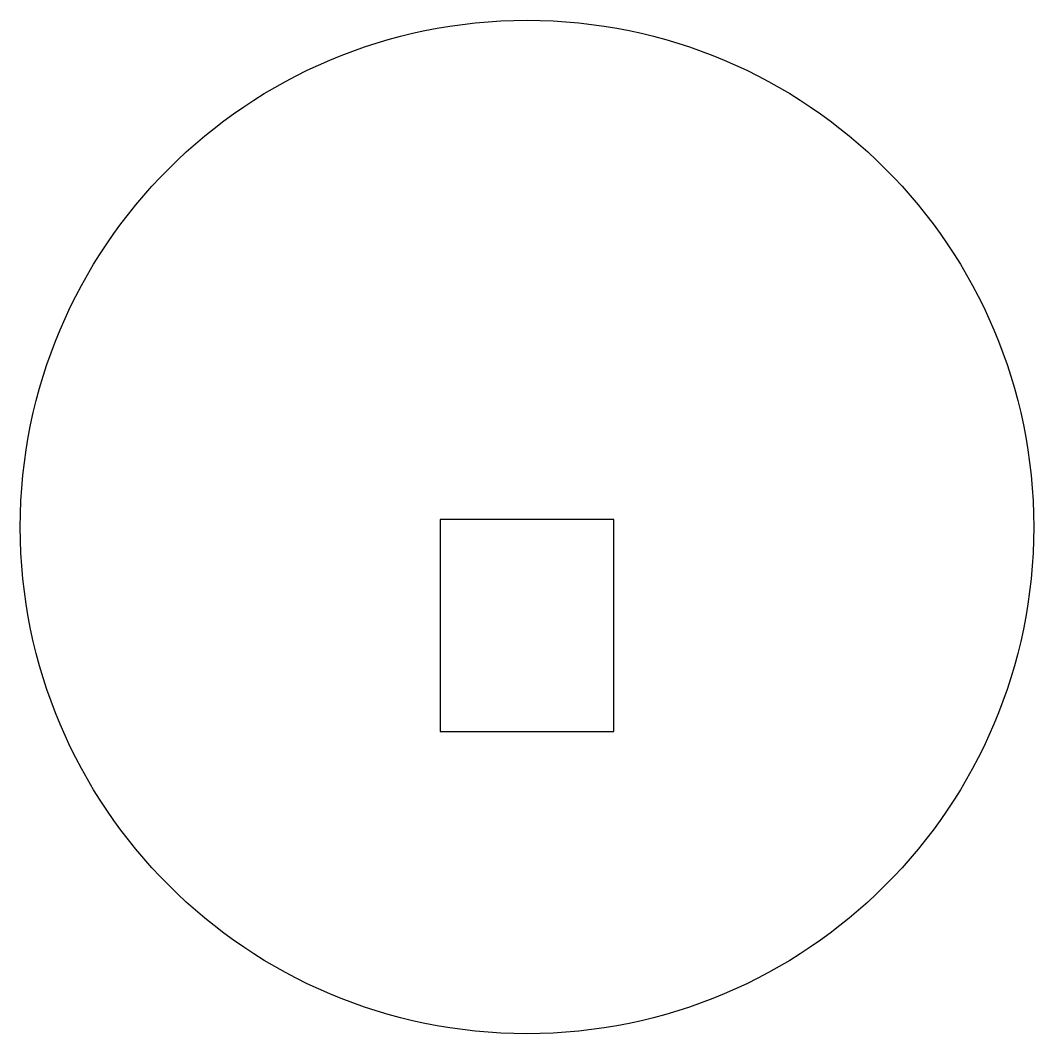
# Model space of a CAD drawing. Header units: millimetres. Extents: x -35 to 35, y -12.7 to 57.3.
import ezdxf

# ---------------------------------------------------------------- set-up
doc = ezdxf.new("R2010")
doc.units = ezdxf.units.MM
doc.layers.get('0').update_dxf_attribs({"linetype": 'CONTINUOUS'})

msp = doc.modelspace()

# ---------------------------------------------------------------- linework, layer by layer
msp.add_lwpolyline([(-6, 8.145), (6, 8.145), (6, 22.794), (-6, 22.794)], close=True)
msp.add_circle((0, 22.27), 35)

doc.saveas('drawing.dxf')
